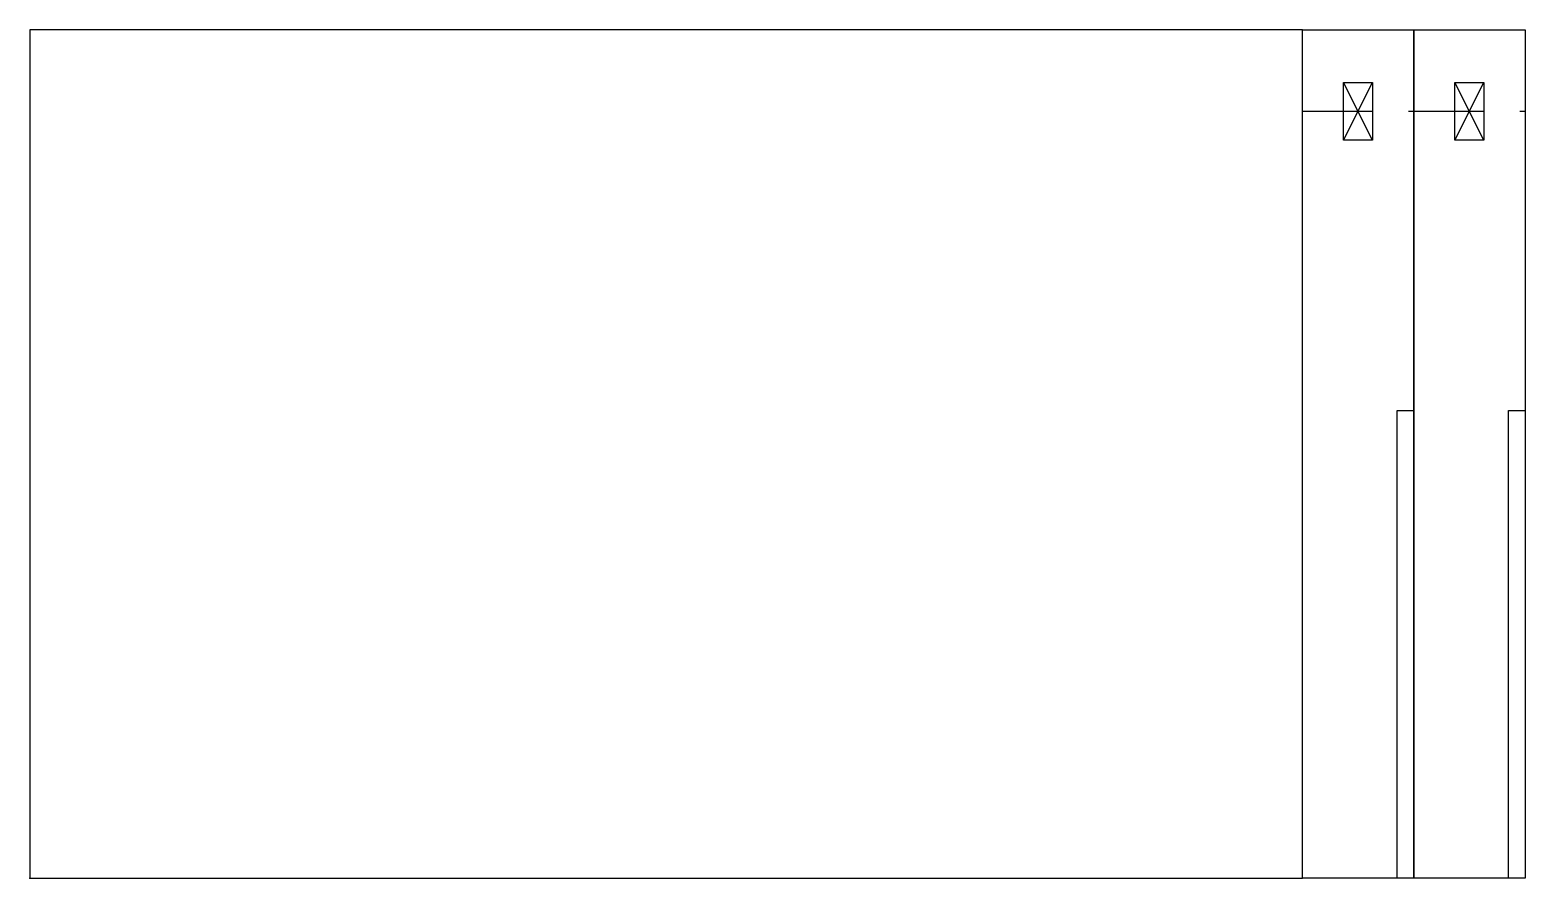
# Model space of a CAD drawing. Header units: inches. Extents: x 0 to 10.6, y 0 to 6.
import ezdxf

# ---------------------------------------------------------------- set-up
doc = ezdxf.new("R2010")
doc.units = ezdxf.units.IN
doc.linetypes.add('DASHED', pattern=[0.75, 0.5, -0.25])
doc.layers.get('0').update_dxf_attribs({"linetype": 'CONTINUOUS'})

msp = doc.modelspace()

# ---------------------------------------------------------------- linework, layer by layer
for p, q in [((9.787, 0), (9.787, 6)), ((10.079, 5.219), (10.079, 5.628)), ((10.079, 5.628), (10.284, 5.628)), ((10.284, 5.628), (10.284, 5.219)), ((10.284, 5.219), (10.079, 5.219))]:
    msp.add_line(p, q)
at = {"linetype": 'DASHED'}
for p, q in [((9.496, 5.219), (9.291, 5.628)), ((9.291, 5.219), (9.496, 5.628)), ((10.079, 5.219), (10.284, 5.628)), ((10.284, 5.219), (10.079, 5.628)), ((9, 5.424), (9.787, 5.424)), ((9.787, 5.424), (10.575, 5.424))]:
    msp.add_line(p, q, dxfattribs=at)
for points in [[(0, 0), (9, 0), (9, 6), (9.787, 6), (9.787, 0), (9.669, 0), (9.669, 3.307), (9.787, 3.307), (9.787, 0), (9, 0), (9, 6), (0, 6)], [(9.787, 0), (9.787, 6), (10.575, 6), (10.575, 0), (10.457, 0), (10.457, 3.307), (10.575, 3.307), (10.575, 0)], [(9.496, 5.219), (9.291, 5.219), (9.291, 5.628), (9.496, 5.628)]]:
    msp.add_lwpolyline(points, close=True)
for p in [(9.394, 5.424), (10.181, 5.424), (0, 0)]:
    msp.add_point(p)

doc.saveas('drawing.dxf')
